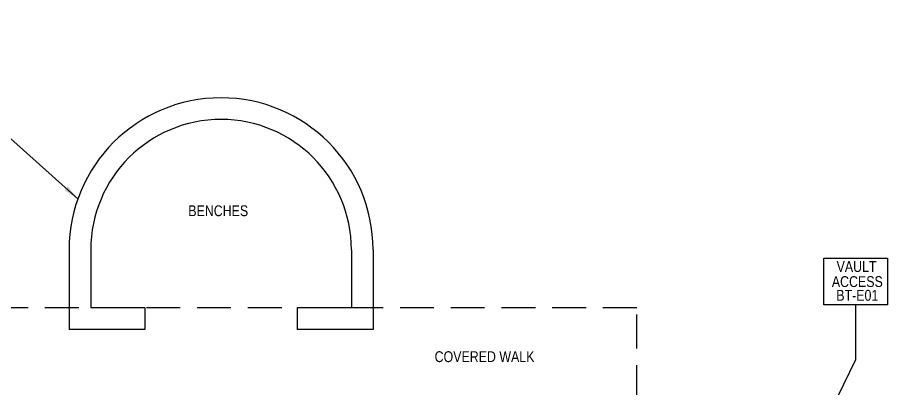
# Model space of a CAD drawing. Extents: x 2808 to 7225, y 18128 to 20366.
# Drawn here: x 6230 to 7195, y 19848 to 20260 of the extents above; entities that cross this region are included whole.
import ezdxf
from ezdxf.enums import TextEntityAlignment as Align

# ---------------------------------------------------------------- set-up
doc = ezdxf.new("R2010")
doc.units = 0
doc.header["$MEASUREMENT"] = 0
doc.linetypes.add('HIDDEN', pattern=[0.375, 0.25, -0.125])
for name, color, linetype in [('EXROOF_TEXT', 134, 'CONTINUOUS'), ('EXWALL', 8, 'CONTINUOUS'), ('TXT', 4, 'CONTINUOUS')]:
    doc.layers.add(name, color=color, linetype=linetype)
doc.styles.add('ARIAL_NARROW', font='ARIALN.TTF', dxfattribs={"height": 17})
doc.dimstyles.get("Standard").update_dxf_attribs({"dimtxt": 0.18, "dimasz": 0.18, "dimexe": 0.18, "dimexo": 0.0625, "dimgap": 0.09, "dimtad": 0, "dimtih": 1, "dimtoh": 1, "dimdec": 4, "dimzin": 0, "dimtxsty": 'STANDARD', "dimcen": 0.09, "dimazin": 3, "dimtfac": 1, "dimtdec": 4, "dimtofl": 0, "dimtmove": 0, "dimatfit": 3, "dimtolj": 1, "dimtzin": 0})

msp = doc.modelspace()

# ---------------------------------------------------------------- linework, layer by layer
at = {"layer": 'EXWALL'}
for p, q in [((6287.47, 20002.21), (6287.47, 19913.71)), ((6311.47, 20002.21), (6311.47, 19937.71)), ((6600.47, 20002.21), (6600.47, 19937.71)), ((6624.47, 20002.21), (6624.47, 19913.71)), ((6371.47, 19937.71), (6371.47, 19913.71)), ((6540.47, 19937.71), (6540.47, 19913.71))]:
    msp.add_line(p, q, dxfattribs=at)
at = {"layer": 'EXWALL', "linetype": 'HIDDEN', "ltscale": 150}
for p, q in [((6916.97, 19937.71), (3116.47, 19937.71)), ((6916.97, 19836.71), (6916.97, 19937.71))]:
    msp.add_line(p, q, dxfattribs=at)
at = {"layer": 'EXWALL', "linetype": 'CONTINUOUS'}
for p, q in [((6371.47, 19937.71), (6311.47, 19937.71)), ((6600.47, 19937.71), (6540.47, 19937.71)), ((6371.47, 19913.71), (6287.47, 19913.71)), ((6624.47, 19913.71), (6540.47, 19913.71))]:
    msp.add_line(p, q, dxfattribs=at)
for radius in [168.5, 144.5]:
    msp.add_arc((6455.97, 20002.21), radius, 0, 180, dxfattribs=at)
at = {"layer": 'TXT'}
msp.add_lwpolyline([(7124.41, 19993.08), (7195.07, 19993.08), (7195.07, 19941.1), (7124.41, 19941.1)], close=True, dxfattribs=at)

# ---------------------------------------------------------------- texts
at = {"layer": 'TXT', "style": 'ARIAL_NARROW'}
for s, p in [('BENCHES', (6419.61, 20039.52)), ('COVERED WALK', (6692.78, 19877.75))]:
    msp.add_text(s, height=12, dxfattribs=at).set_placement(p)
for s, p in [('VAULT', (7160.64, 19983.67)), ('ACCESS', (7161.48, 19966.96)), ('BT-E01', (7161.48, 19951.75))]:
    msp.add_text(s, height=12, dxfattribs=at).set_placement(p, align=Align.MIDDLE_CENTER)

# ---------------------------------------------------------------- leaders
at = {"layer": 'EXROOF_TEXT'}
msp.add_leader([(6297.23, 20058.73), (6144.17, 20194.86), (6144.17, 20259.85)], dimstyle='STANDARD', override={"dimscale": 96, "dimgap": 0.09, "dimtad": 0}, dxfattribs=at)
at = {"layer": 'TXT'}
msp.add_leader([(7125, 19809.61), (7159.74, 19880.66), (7159.74, 19941.1)], dimstyle='STANDARD', override={"dimscale": 96, "dimgap": 0.09, "dimtad": 0}, dxfattribs=at)

doc.saveas('drawing.dxf')
